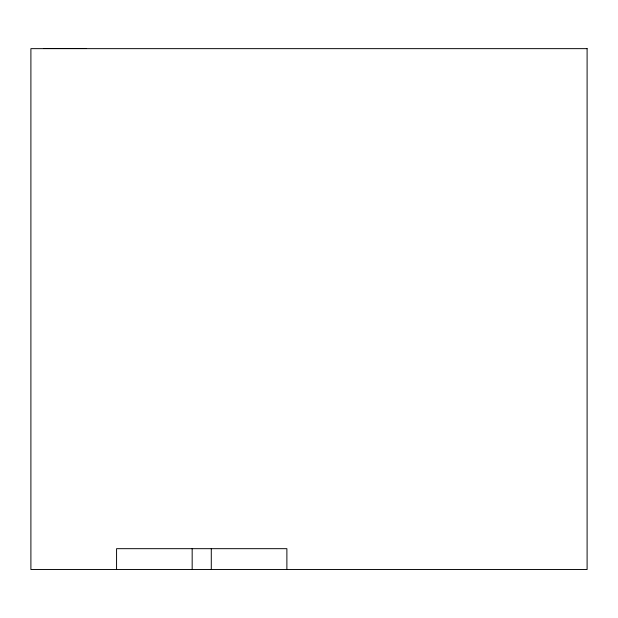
<?xml version="1.0" encoding="UTF-8"?>
<svg xmlns="http://www.w3.org/2000/svg" width="618" height="618" viewBox="0 0 618 618"><rect width="100%" height="100%" fill="white"/><g stroke="black" fill="none" stroke-linecap="round" stroke-linejoin="round"><path stroke-width="0.93" d="M43.407 48.467L85.979 48.467M286.883 569.533L286.883 548.676L116.57 548.676L116.57 569.533M211.286 548.676L211.286 569.533M192.167 548.676L192.167 569.533M587.1 48.644L30.9 48.644L30.9 569.533L587.1 569.533L587.1 48.644"/></g></svg>
